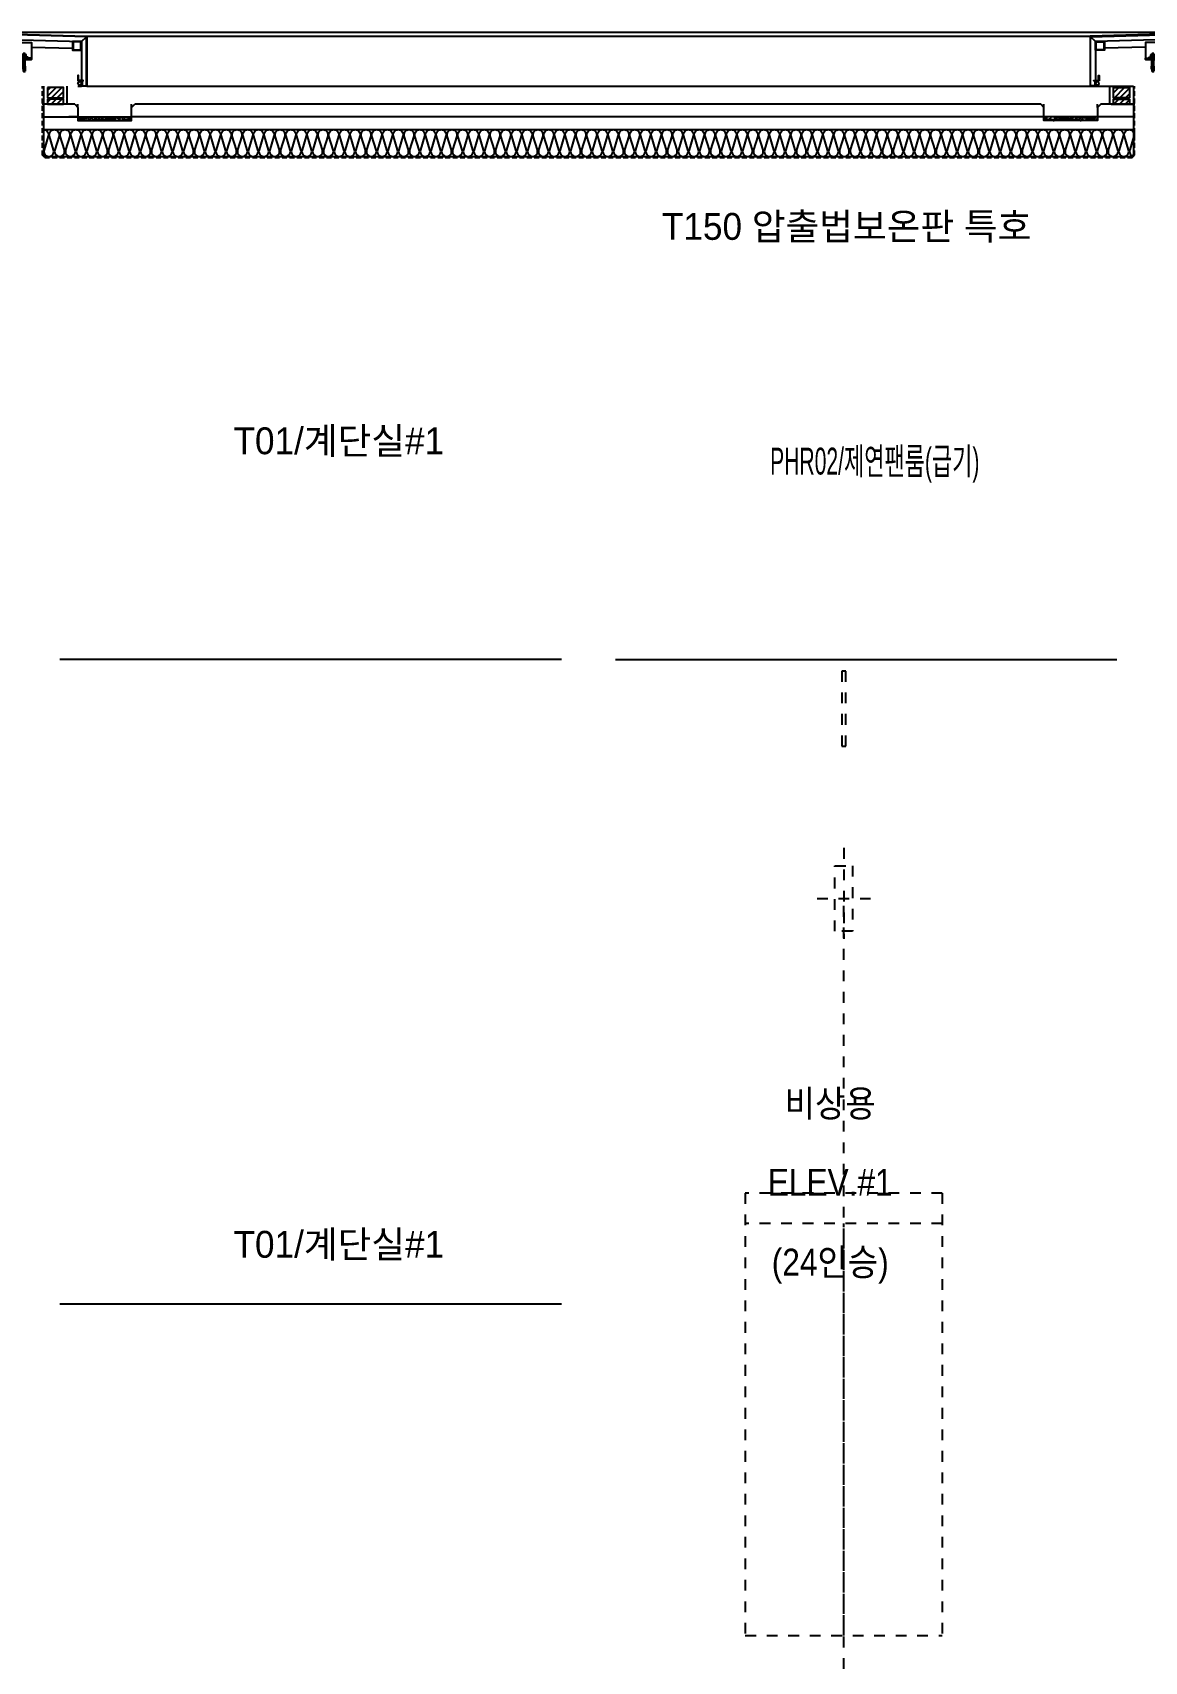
# Model space of a CAD drawing. Header units: millimetres. Extents: x -1320 to 172218, y -4077 to 50350.
# Drawn here: x 33847 to 40053, y 40105 to 49200 of the extents above; entities that cross this region are included whole.
import ezdxf
from ezdxf.enums import TextEntityAlignment as Align

# ---------------------------------------------------------------- set-up
doc = ezdxf.new("R2010")
doc.units = ezdxf.units.MM
doc.header["$LTSCALE"] = 60
doc.linetypes.add('HID', pattern=[2.3, 1.5, -0.8])
doc.linetypes.add('HIDDEN', pattern=[2, 1, -1])
for name, color, linetype in [('0-Sheet', 7, 'Continuous'), ('A-CORE-ELEV', 5, 'Continuous'), ('A-DOOR-ELE', 5, 'Continuous'), ('A-ELE-8', 8, 'Continuous'), ('A-ETC-8', 8, 'Continuous'), ('A-FIN', 6, 'Continuous'), ('A-FIN-8', 8, 'Continuous'), ('A-FIN-9', 7, 'Continuous'), ('A-FIN-STAIR', 6, 'Continuous'), ('A-hat', 8, 'Continuous'), ('A-HAT-9', 9, 'Continuous'), ('A-HAT-WIREMESH', 9, 'g_mesh'), ('A-WALL', 3, 'Continuous'), ('A-WP', 1, 'HID'), ('A-무근', 4, 'Continuous'), ('INSUL', 8, 'Continuous'), ('ISL', 251, 'Continuous')]:
    doc.layers.add(name, color=color, linetype=linetype)
for name, color, linetype, plot in [('NOPLOT', 191, 'Continuous', False), ('NOPLOT-TEXT', 11, 'Continuous', False), ('NOPLOT-단열', 21, 'Continuous', False)]:
    doc.layers.add(name, color=color, linetype=linetype, plot=plot)
doc.styles.add('Gdim', font='')
doc.styles.add('Gtx', font='')
doc.styles.get('Gdim').set_extended_font_data('Dotum')
doc.styles.get('Gtx').set_extended_font_data('Dotum')
doc.linetypes.add('g_mesh', pattern='A,10,-0.8,["X",Gdim,S=0.6,R=0,X=-0.15,Y=-0.3],-0.8', length=11.6)

# ---------------------------------------------------------------- blocks, each defined once
blk = doc.blocks.new('A$C45B33734--')
at = {"layer": 'A-DOOR-ELE', "linetype": 'HIDDEN'}
for p, q in [((1021.9, 2470), (-78.1, 2470)), ((-78.1, 2470), (-78.1, 0)), ((1021.9, 2470), (1021.9, 0)), ((1021.9, 2300), (-78.1, 2300)), ((471.9, 0), (471.9, 2300)), ((-78.1, 0), (1021.9, 0))]:
    blk.add_line(p, q, dxfattribs=at)
blk = doc.blocks.new('A$Cab6a45e4')
at = {"layer": 'A-HAT-9'}
h = blk.add_hatch(dxfattribs=at)
h.set_pattern_fill('AR-SAND', color=256, scale=0.3)
h.set_pattern_definition([(37.5, (-113396.389, 321984.363), (-0.4800094, 14.6823971), [0, -11.5824, 0, -12.954, 0, -12.3825]), (7.5, (-113396.389, 321984.363), (13.4856985, 21.504753), [0, -6.2484, 0, -10.4394, 0, -4.0005]), (327.5, (-113405.761, 321984.363), (23.7297711, 0.04311554), [0, -3.81, 0, -13.716, 0, -17.907]), (317.5, (-113405.761, 321984.363), (22.9066936, 6.6878797), [0, -1.905, 0, -8.9916, 0, -10.287])])
h.paths.add_polyline_path([(0, 45), (300, 45), (300, 25), (0, 25)])
at = {"layer": 'A-FIN'}
for points in [[(-18, 116), (0, 98), (0, 25), (300, 25), (300, 98), (318, 116)], [(0, 45), (300, 45)]]:
    blk.add_lwpolyline(points, dxfattribs=at)
at = {"layer": 'NOPLOT'}
for p, q in [((0, 98), (0, 116)), ((300, 98), (300, 116))]:
    blk.add_line(p, q, dxfattribs=at)
blk = doc.blocks.new('A$C632c858f')
at = {"layer": 'A-ETC-8'}
blk.add_arc((-2.8, 0), 24, 341.82483, 18.17517, dxfattribs=at)
blk.add_ellipse((34, 0), major_axis=(7.59, 0), ratio=0.987937, dxfattribs=at)
blk = doc.blocks.new('A$Cae507117')
at = {"layer": 'A-ETC-8'}
for points in [[(-50, 0), (-50, -50), (0, -50), (0, 0)], [(-46.8, -3.2), (-46.8, -46.8), (-3.2, -46.8), (-3.2, -3.2)]]:
    blk.add_lwpolyline(points, close=True, dxfattribs=at)
blk = doc.blocks.new('A$C74a2a393')
at = {"layer": 'A-ETC-8', "elevation": 0}
for points in [[(-50, -100), (-50, 0), (0, 0), (0, -100)], [(-46.8, -96.8), (-46.8, -3.2), (-3.2, -3.2), (-3.2, -96.8)]]:
    blk.add_lwpolyline(points, close=True, dxfattribs=at)
blk = doc.blocks.new('M12-STUD ANCHOR')
at = {"layer": 'A-ETC-8'}
for p, q in [((17.8, 33.7), (17.8, 40.7)), ((28.2, 30.2), (18, 31.2)), ((18, 28.2), (18, 31.2)), ((18, 31.2), (29.2, 31.2)), ((28.2, 27.2), (18, 28.2)), ((28.7, 42.2), (19.2, 42.2)), ((28.7, 32.2), (19.2, 32.2)), ((22.7, 48), (23.9, 49.2)), ((34.7, 48), (22.7, 48)), ((22.7, -20.8), (22.7, 48)), ((23.3, 33.7), (23.3, 40.7)), ((33.5, 49.2), (23.9, 49.2)), ((23.9, -20.8), (23.9, 49.2)), ((28.2, 27.2), (28.2, 30.2)), ((39.5, 28.2), (28.2, 28.2)), ((28.7, 54.2), (28.7, -55.8)), ((28.7, 42.2), (38.2, 42.2)), ((28.7, 32.2), (38.2, 32.2)), ((29.2, 29.2), (29.2, 32.2)), ((39.5, 31.2), (29.2, 32.2)), ((39.5, 28.2), (29.2, 29.2)), ((33.5, 49.2), (34.7, 48)), ((33.5, -20.8), (33.5, 49.2)), ((34.2, 33.7), (34.2, 40.7)), ((34.7, -20.8), (34.7, 48)), ((39.5, 28.2), (39.5, 31.2)), ((39.7, 33.7), (39.7, 40.7)), ((20.5, -38.8), (21.7, -20.8)), ((28.7, -38.8), (20.5, -38.8)), ((21.7, -20.8), (24.3, -20.8)), ((22.7, -18.4), (34.7, -18.4)), ((22.7, -38.8), (22.7, -48.4)), ((22.7, -41.2), (34.7, -41.2)), ((22.7, -42.4), (34.7, -42.4)), ((22.7, -48.4), (28.7, -48.4)), ((28.7, -50.8), (22.7, -48.4)), ((28.7, -20.8), (24.8, -20.8)), ((25.8, -32.3), (32, -26.1)), ((26.2, -32.6), (32.3, -26.5)), ((31.1, -35.9), (27.5, -35.9)), ((31.1, -36.4), (27.5, -36.4)), ((35.7, -20.8), (28.7, -20.8)), ((31.1, -38.8), (28.7, -38.8)), ((28.7, -50.8), (34.7, -48.4)), ((34.7, -48.4), (28.7, -48.4)), ((32.3, -38.8), (36.9, -38.8)), ((34.7, -38.8), (34.7, -48.4)), ((36.9, -38.8), (35.7, -20.8))]:
    blk.add_line(p, q, dxfattribs=at)
for centre, radius, start, end in [((19.2, 40.7), 1.47, 90, 180), ((19.2, 33.7), 1.47, 180, 270), ((21.8, 40.7), 1.47, 360, 90), ((21.8, 33.7), 1.47, 270, 360), ((24.7, 40.7), 1.47, 90, 180), ((24.7, 33.7), 1.47, 180, 270), ((32.8, 40.7), 1.47, 360, 90), ((32.8, 33.7), 1.47, 270, 360), ((35.7, 40.7), 1.47, 90, 180), ((35.7, 33.7), 1.47, 180, 270), ((38.2, 40.7), 1.47, 360, 90), ((38.2, 33.7), 1.47, 270, 360), ((27.7, -21.9), 3.6, 161.96222, 315), ((27.7, -21.9), 3.12, 159.06665, 315), ((27.5, -34), 2.4, 135, 270), ((27.5, -34), 1.92, 135, 270), ((31.1, -25.3), 1.68, 315, 135), ((31.1, -25.3), 1.2, 315, 135), ((31.1, -37.6), 1.68, 314.41531, 90), ((31.1, -37.6), 1.2, 270, 90)]:
    blk.add_arc(centre, radius, start, end, dxfattribs=at)
blk = doc.blocks.new('A$Ca447c92b')
at = {"layer": '0-Sheet'}
for p, q in [((405, 50, 0), (405, 42.8, 0)), ((405, 42.8, 0), (408, 42.8, 0))]:
    blk.add_line(p, q, dxfattribs=at)
at = {"layer": 'A-ETC-8'}
for p, q in [((-220, 100.9, 0), (-247, 127, 0)), ((-220, 100.9, 0), (-220, -117)), ((450, 119.2, 0), (477, 146.9, 0)), ((60, 69.1, 0), (-170, 63.1, 0)), ((355, 77, 0), (140, 71.2, 0)), ((408, 53, 0), (408, 80, 0)), ((477, 53, 0), (450, 80, 0))]:
    blk.add_line(p, q, dxfattribs=at)
at = {"layer": 'A-ETC-8', "elevation": 0}
blk.add_lwpolyline([(408, 80), (450, 80), (450, 119.2), (-220, 100.9)], dxfattribs=at)
for points in [[(140, 94.8), (60, 94.8), (60, 0), (140, 0)], [(140, 8), (140, 0), (60, 0), (60, 8)], [(120, 8), (80, 8), (80, 12), (120, 12)], [(-200, -120), (-230, -120), (-230, -117), (-203, -117), (-203, -90), (-200, -90)]]:
    blk.add_lwpolyline(points, close=True, dxfattribs=at)
at = {"layer": 'A-ETC-8'}
blk.add_arc((-210, -213.7), 64.5, 81.08429, 98.91571, dxfattribs=at)
at = {"layer": 'A-ETC-8', "extrusion": (0, 0, -1)}
blk.add_ellipse((-210, -133.5), major_axis=(0, 10), ratio=0.999542, dxfattribs=at)
at = {"layer": 'A-FIN-9', "elevation": 0}
blk.add_lwpolyline([(408, 42.8), (408, 50), (480, 50), (480, 150), (-250, 130), (-250, -150), (-220, -150), (-220, -123), (-208, -123), (-208, -120), (-223, -120), (-223, -147), (-247, -147), (-247, 127.1), (477, 146.9), (477, 53), (405, 53), (405, 42.8)], close=True, dxfattribs=at)
at = {"layer": 'A-ETC-8', "xscale": -1}
for name, p in [('A$Cae507117', (-220, 100.9, 0)), ('A$C74a2a393', (355, 116.9, 0)), ('M12-STUD ANCHOR', (128.7, -16.2, 0)), ('A$C632c858f', (470.1, 42.5, 0))]:
    blk.add_blockref(name, p, dxfattribs=at)

msp = doc.modelspace()

# ---------------------------------------------------------------- hatches: boundary and pattern name
at = {"layer": 'A-hat', "lineweight": -3}
h = msp.add_hatch(dxfattribs=at)
h.set_pattern_fill('ANSI31', color=256, scale=7, style=0)
h.set_pattern_definition([(45, (-45199.819, 51215.12), (-15.715448, 15.715448), [])])
h.paths.add_polyline_path([(34020, 48893.5), (33930, 48893.5), (33930, 48836.5), (34020, 48836.5)])
h = msp.add_hatch(dxfattribs=at)
h.set_pattern_fill('ANSI31', color=256, scale=7, style=0)
h.set_pattern_definition([(45, (-46999.817, 51215.12), (-15.715448, 15.715448), [])])
h.paths.add_polyline_path([(39880, 48893.5), (39970, 48893.5), (39970, 48836.5), (39880, 48836.5)])
h = msp.add_hatch(dxfattribs=at)
h.set_pattern_fill('ANSI31', color=256, scale=7, style=0)
h.set_pattern_definition([(45, (-45199.819, 51150.12), (-15.715448, 15.715448), [])])
h.paths.add_polyline_path([(34020, 48828.5), (33930, 48828.5), (33930, 48800), (34020, 48800)])
h = msp.add_hatch(dxfattribs=at)
h.set_pattern_fill('ANSI31', color=256, scale=7, style=0)
h.set_pattern_definition([(45, (-46999.817, 51150.12), (-15.715448, 15.715448), [])])
h.paths.add_polyline_path([(39880, 48828.5), (39970, 48828.5), (39970, 48800), (39880, 48800)])

# ---------------------------------------------------------------- linework, layer by layer
at = {"layer": 'A-CORE-ELEV', "color": 4, "linetype": 'HIDDEN'}
for p, q in [((38375, 44647.1, 0), (38375, 44139.6, 0)), ((38225.5, 44364.6, 0), (38524.5, 44364.6, 0)), ((38375, 4542.9, 0), (38375, 44364.6, 0))]:
    msp.add_line(p, q, dxfattribs=at)
at = {"layer": 'A-CORE-ELEV', "color": 5, "linetype": 'HIDDEN', "elevation": 0}
msp.add_lwpolyline([(38364, 45635), (38364, 45215), (38386, 45215), (38386, 45635)], close=True, dxfattribs=at)
at = {"layer": 'A-CORE-ELEV', "color": 4, "linetype": 'HIDDEN', "elevation": 0}
msp.add_lwpolyline([(38424.5, 44181.4), (38325.5, 44181.4), (38325.5, 44547.1), (38424.5, 44547.1)], close=True, dxfattribs=at)
at = {"layer": 'A-ELE-8'}
for p, q in [((40450, 49200), (33450, 49200)), ((34150, 49180), (39750, 49180)), ((34150, 48900, 0), (39992, 48900, 0))]:
    msp.add_line(p, q, dxfattribs=at)
at = {"layer": 'A-FIN'}
for p, q in [((34040, 48800, 0), (34040, 48900, 0)), ((39860, 48800, 0), (39860, 48900, 0)), ((34082, 48800), (33900, 48800)), ((34032, 48800), (33908, 48800)), ((39474, 48800), (34418, 48800)), ((39992, 48800), (39810, 48800)), ((39868, 48800), (39992, 48800)), ((39868, 48800), (40000, 48800))]:
    msp.add_line(p, q, dxfattribs=at)
at = {"layer": 'A-FIN-8'}
for p, q in [((33908, 48900, 0), (33908, 48518.2)), ((33908, 48900, 0), (33908, 48518.2)), ((39992, 48900, 0), (39992, 48518.2)), ((39992, 48900, 0), (39992, 48518.2)), ((33918.2, 48508), (33908, 48518.2)), ((33918.2, 48508), (33908, 48518.2)), ((33918.2, 48508), (39981.8, 48508)), ((39981.8, 48508), (39992, 48518.2)), ((39981.8, 48508), (39992, 48518.2))]:
    msp.add_line(p, q, dxfattribs=at)
at = {"layer": 'A-FIN-STAIR'}
for p, q in [((36800, 45700), (34000, 45700)), ((36800, 42100), (34000, 42100))]:
    msp.add_line(p, q, dxfattribs=at)
at = {"layer": 'A-HAT-WIREMESH', "ltscale": 0.6}
for p, q in [((33908, 48729, 0), (34100, 48729)), ((33908, 48729, 0), (34100, 48729)), ((34100, 48729), (34050, 48729)), ((39492, 48729), (34400, 48729)), ((39992, 48729), (39792, 48729)), ((39992, 48729, 0), (39800, 48729)), ((39992, 48729, 0), (39800, 48729))]:
    msp.add_line(p, q, dxfattribs=at)
at = {"layer": 'A-WALL', "elevation": 0}
for points in [[(33930, 48893.5), (33930, 48836.5), (34020, 48836.5), (34020, 48893.5)], [(39970, 48893.5), (39970, 48836.5), (39880, 48836.5), (39880, 48893.5)], [(33930, 48828.5), (33930, 48800), (34020, 48800), (34020, 48828.5)], [(39970, 48828.5), (39970, 48800), (39880, 48800), (39880, 48828.5)]]:
    msp.add_lwpolyline(points, close=True, dxfattribs=at)
at = {"layer": 'A-WP', "ltscale": 0.3}
for p, q in [((33903, 48515.1), (33903, 48900)), ((39997, 48515.1), (39997, 48900)), ((33915.1, 48503), (33903, 48515.1)), ((33915.1, 48503), (33903, 48515.1)), ((33915.1, 48503), (39984.9, 48503)), ((39984.9, 48503), (39997, 48515.1)), ((39984.9, 48503), (39997, 48515.1))]:
    msp.add_line(p, q, dxfattribs=at)
at = {"layer": 'A-무근'}
msp.add_line((37100, 45700), (39900, 45700), dxfattribs=at)
at = {"layer": 'INSUL'}
msp.add_line((33908, 48658), (39992, 48658), dxfattribs=at)
at = {"layer": 'ISL', "elevation": 0}
msp.add_lwpolyline([(33908, 48658, -0.509267), (33934.5, 48621.6), (33911.5, 48544.4, 1.372593), (33964.5, 48544.4), (33941.5, 48621.6, -0.509267), (33968, 48658, -0.509267), (33994.5, 48621.6), (33971.5, 48544.4, 1.372593), (34024.5, 48544.4), (34001.5, 48621.6, -0.509267), (34028, 48658, -0.509267), (34054.5, 48621.6), (34031.5, 48544.4, 1.372593), (34084.5, 48544.4), (34061.5, 48621.6, -0.509267), (34088, 48658, -0.509267), (34114.5, 48621.6), (34091.5, 48544.4, 1.372593), (34144.5, 48544.4), (34121.5, 48621.6, -0.509267), (34148, 48658, -0.509267), (34174.5, 48621.6), (34151.5, 48544.4, 1.372593), (34204.5, 48544.4), (34181.5, 48621.6, -0.509267), (34208, 48658, -0.509267), (34234.5, 48621.6), (34211.5, 48544.4, 1.372593), (34264.5, 48544.4), (34241.5, 48621.6, -0.509267), (34268, 48658, -0.509267), (34294.5, 48621.6), (34271.5, 48544.4, 1.372593), (34324.5, 48544.4), (34301.5, 48621.6, -0.509267), (34328, 48658, -0.509267), (34354.5, 48621.6), (34331.5, 48544.4, 1.372593), (34384.5, 48544.4), (34361.5, 48621.6, -0.509267), (34388, 48658, -0.509267), (34414.5, 48621.6), (34391.5, 48544.4, 1.372593), (34444.5, 48544.4), (34421.5, 48621.6, -0.509267), (34448, 48658, -0.509267), (34474.5, 48621.6), (34451.5, 48544.4, 1.372593), (34504.5, 48544.4), (34481.5, 48621.6, -0.509267), (34508, 48658, -0.509267), (34534.5, 48621.6), (34511.5, 48544.4, 1.372593), (34564.5, 48544.4), (34541.5, 48621.6, -0.509267), (34568, 48658, -0.509267), (34594.5, 48621.6), (34571.5, 48544.4, 1.372593), (34624.5, 48544.4), (34601.5, 48621.6, -0.509267), (34628, 48658, -0.509267), (34654.5, 48621.6), (34631.5, 48544.4, 1.372593), (34684.5, 48544.4), (34661.5, 48621.6, -0.509267), (34688, 48658, -0.509267), (34714.5, 48621.6), (34691.5, 48544.4, 1.372593), (34744.5, 48544.4), (34721.5, 48621.6, -0.509267), (34748, 48658, -0.509267), (34774.5, 48621.6), (34751.5, 48544.4, 1.372593), (34804.5, 48544.4), (34781.5, 48621.6, -0.509267), (34808, 48658, -0.509267), (34834.5, 48621.6), (34811.5, 48544.4, 1.372593), (34864.5, 48544.4), (34841.5, 48621.6, -0.509267), (34868, 48658, -0.509267), (34894.5, 48621.6), (34871.5, 48544.4, 1.372593), (34924.5, 48544.4), (34901.5, 48621.6, -0.509267), (34928, 48658, -0.509267), (34954.5, 48621.6), (34931.5, 48544.4, 1.372593), (34984.5, 48544.4), (34961.5, 48621.6, -0.509267), (34988, 48658, -0.509267), (35014.5, 48621.6), (34991.5, 48544.4, 1.372593), (35044.5, 48544.4), (35021.5, 48621.6, -0.509267), (35048, 48658, -0.509267), (35074.5, 48621.6), (35051.5, 48544.4, 1.372593), (35104.5, 48544.4), (35081.5, 48621.6, -0.509267), (35108, 48658, -0.509267), (35134.5, 48621.6), (35111.5, 48544.4, 1.372593), (35164.5, 48544.4), (35141.5, 48621.6, -0.509267), (35168, 48658, -0.509267), (35194.5, 48621.6), (35171.5, 48544.4, 1.372593), (35224.5, 48544.4), (35201.5, 48621.6, -0.509267), (35228, 48658, -0.509267), (35254.5, 48621.6), (35231.5, 48544.4, 1.372593), (35284.5, 48544.4), (35261.5, 48621.6, -0.509267), (35288, 48658, -0.509267), (35314.5, 48621.6), (35291.5, 48544.4, 1.372593), (35344.5, 48544.4), (35321.5, 48621.6, -0.509267), (35348, 48658, -0.509267), (35374.5, 48621.6), (35351.5, 48544.4, 1.372593), (35404.5, 48544.4), (35381.5, 48621.6, -0.509267), (35408, 48658, -0.509267), (35434.5, 48621.6), (35411.5, 48544.4, 1.372593), (35464.5, 48544.4), (35441.5, 48621.6, -0.509267), (35468, 48658, -0.509267), (35494.5, 48621.6), (35471.5, 48544.4, 1.372593), (35524.5, 48544.4), (35501.5, 48621.6, -0.509267), (35528, 48658, -0.509267), (35554.5, 48621.6), (35531.5, 48544.4, 1.372593), (35584.5, 48544.4), (35561.5, 48621.6, -0.509267), (35588, 48658, -0.509267), (35614.5, 48621.6), (35591.5, 48544.4, 1.372593), (35644.5, 48544.4), (35621.5, 48621.6, -0.509267), (35648, 48658, -0.509267), (35674.5, 48621.6), (35651.5, 48544.4, 1.372593), (35704.5, 48544.4), (35681.5, 48621.6, -0.509267), (35708, 48658, -0.509267), (35734.5, 48621.6), (35711.5, 48544.4, 1.372593), (35764.5, 48544.4), (35741.5, 48621.6, -0.509267), (35768, 48658, -0.509267), (35794.5, 48621.6), (35771.5, 48544.4, 1.372593), (35824.5, 48544.4), (35801.5, 48621.6, -0.509267), (35828, 48658, -0.509267), (35854.5, 48621.6), (35831.5, 48544.4, 1.372593), (35884.5, 48544.4), (35861.5, 48621.6, -0.509267), (35888, 48658, -0.509267), (35914.5, 48621.6), (35891.5, 48544.4, 1.372593), (35944.5, 48544.4), (35921.5, 48621.6, -0.509267), (35948, 48658, -0.509267), (35974.5, 48621.6), (35951.5, 48544.4, 1.372593), (36004.5, 48544.4), (35981.5, 48621.6, -0.509267), (36008, 48658, -0.509267), (36034.5, 48621.6), (36011.5, 48544.4, 1.372593), (36064.5, 48544.4), (36041.5, 48621.6, -0.509267), (36068, 48658, -0.509267), (36094.5, 48621.6), (36071.5, 48544.4, 1.372593), (36124.5, 48544.4), (36101.5, 48621.6, -0.509267), (36128, 48658, -0.509267), (36154.5, 48621.6), (36131.5, 48544.4, 1.372593), (36184.5, 48544.4), (36161.5, 48621.6, -0.509267), (36188, 48658, -0.509267), (36214.5, 48621.6), (36191.5, 48544.4, 1.372593), (36244.5, 48544.4), (36221.5, 48621.6, -0.509267), (36248, 48658, -0.509267), (36274.5, 48621.6), (36251.5, 48544.4, 1.372593), (36304.5, 48544.4), (36281.5, 48621.6, -0.509267), (36308, 48658, -0.509267), (36334.5, 48621.6), (36311.5, 48544.4, 1.372593), (36364.5, 48544.4), (36341.5, 48621.6, -0.509267), (36368, 48658, -0.509267), (36394.5, 48621.6), (36371.5, 48544.4, 1.372593), (36424.5, 48544.4), (36401.5, 48621.6, -0.509267), (36428, 48658, -0.509267), (36454.5, 48621.6), (36431.5, 48544.4, 1.372593), (36484.5, 48544.4), (36461.5, 48621.6, -0.509267), (36488, 48658, -0.509267), (36514.5, 48621.6), (36491.5, 48544.4, 1.372593), (36544.5, 48544.4), (36521.5, 48621.6, -0.509267), (36548, 48658, -0.509267), (36574.5, 48621.6), (36551.5, 48544.4, 1.372593), (36604.5, 48544.4), (36581.5, 48621.6, -0.509267), (36608, 48658, -0.509267), (36634.5, 48621.6), (36611.5, 48544.4, 1.372593), (36664.5, 48544.4), (36641.5, 48621.6, -0.509267), (36668, 48658, -0.509267), (36694.5, 48621.6), (36671.5, 48544.4, 1.372593), (36724.5, 48544.4), (36701.5, 48621.6, -0.509267), (36728, 48658, -0.509267), (36754.5, 48621.6), (36731.5, 48544.4, 1.372593), (36784.5, 48544.4), (36761.5, 48621.6, -0.509267), (36788, 48658, -0.509267), (36814.5, 48621.6), (36791.5, 48544.4, 1.372593), (36844.5, 48544.4), (36821.5, 48621.6, -0.509267), (36848, 48658, -0.509267), (36874.5, 48621.6), (36851.5, 48544.4, 1.372593), (36904.5, 48544.4), (36881.5, 48621.6, -0.509267), (36908, 48658, -0.509267), (36934.5, 48621.6), (36911.5, 48544.4, 1.372593), (36964.5, 48544.4), (36941.5, 48621.6, -0.509267), (36968, 48658, -0.509267), (36994.5, 48621.6), (36971.5, 48544.4, 1.372593), (37024.5, 48544.4), (37001.5, 48621.6, -0.509267), (37028, 48658, -0.509267), (37054.5, 48621.6), (37031.5, 48544.4, 1.372593), (37084.5, 48544.4), (37061.5, 48621.6, -0.509267), (37088, 48658, -0.509267), (37114.5, 48621.6), (37091.5, 48544.4, 1.372593), (37144.5, 48544.4), (37121.5, 48621.6, -0.509267), (37148, 48658, -0.509267), (37174.5, 48621.6), (37151.5, 48544.4, 1.372593), (37204.5, 48544.4), (37181.5, 48621.6, -0.509267), (37208, 48658, -0.509267), (37234.5, 48621.6), (37211.5, 48544.4, 1.372593), (37264.5, 48544.4), (37241.5, 48621.6, -0.509267), (37268, 48658, -0.509267), (37294.5, 48621.6), (37271.5, 48544.4, 1.372593), (37324.5, 48544.4), (37301.5, 48621.6, -0.509267), (37328, 48658, -0.509267), (37354.5, 48621.6), (37331.5, 48544.4, 1.372593), (37384.5, 48544.4), (37361.5, 48621.6, -0.509267), (37388, 48658, -0.509267), (37414.5, 48621.6), (37391.5, 48544.4, 1.372593), (37444.5, 48544.4), (37421.5, 48621.6, -0.509267), (37448, 48658, -0.509267), (37474.5, 48621.6), (37451.5, 48544.4, 1.372593), (37504.5, 48544.4), (37481.5, 48621.6, -0.509267), (37508, 48658, -0.509267), (37534.5, 48621.6), (37511.5, 48544.4, 1.372593), (37564.5, 48544.4), (37541.5, 48621.6, -0.509267), (37568, 48658, -0.509267), (37594.5, 48621.6), (37571.5, 48544.4, 1.372593), (37624.5, 48544.4), (37601.5, 48621.6, -0.509267), (37628, 48658, -0.509267), (37654.5, 48621.6), (37631.5, 48544.4, 1.372593), (37684.5, 48544.4), (37661.5, 48621.6, -0.509267), (37688, 48658, -0.509267), (37714.5, 48621.6), (37691.5, 48544.4, 1.372593), (37744.5, 48544.4), (37721.5, 48621.6, -0.509267), (37748, 48658, -0.509267), (37774.5, 48621.6), (37751.5, 48544.4, 1.372593), (37804.5, 48544.4), (37781.5, 48621.6, -0.509267), (37808, 48658, -0.509267), (37834.5, 48621.6), (37811.5, 48544.4, 1.372593), (37864.5, 48544.4), (37841.5, 48621.6, -0.509267), (37868, 48658, -0.509267), (37894.5, 48621.6), (37871.5, 48544.4, 1.372593), (37924.5, 48544.4), (37901.5, 48621.6, -0.509267), (37928, 48658, -0.509267), (37954.5, 48621.6), (37931.5, 48544.4, 1.372593), (37984.5, 48544.4), (37961.5, 48621.6, -0.509267), (37988, 48658, -0.509267), (38014.5, 48621.6), (37991.5, 48544.4, 1.372593), (38044.5, 48544.4), (38021.5, 48621.6, -0.509267), (38048, 48658, -0.509267), (38074.5, 48621.6), (38051.5, 48544.4, 1.372593), (38104.5, 48544.4), (38081.5, 48621.6, -0.509267), (38108, 48658, -0.509267), (38134.5, 48621.6), (38111.5, 48544.4, 1.372593), (38164.5, 48544.4), (38141.5, 48621.6, -0.509267), (38168, 48658, -0.509267), (38194.5, 48621.6), (38171.5, 48544.4, 1.372593), (38224.5, 48544.4), (38201.5, 48621.6, -0.509267), (38228, 48658, -0.509267), (38254.5, 48621.6), (38231.5, 48544.4, 1.372593), (38284.5, 48544.4), (38261.5, 48621.6, -0.509267), (38288, 48658, -0.509267), (38314.5, 48621.6), (38291.5, 48544.4, 1.372593), (38344.5, 48544.4), (38321.5, 48621.6, -0.509267), (38348, 48658, -0.509267), (38374.5, 48621.6), (38351.5, 48544.4, 1.372593), (38404.5, 48544.4), (38381.5, 48621.6, -0.509267), (38408, 48658, -0.509267), (38434.5, 48621.6), (38411.5, 48544.4, 1.372593), (38464.5, 48544.4), (38441.5, 48621.6, -0.509267), (38468, 48658, -0.509267), (38494.5, 48621.6), (38471.5, 48544.4, 1.372593), (38524.5, 48544.4), (38501.5, 48621.6, -0.509267), (38528, 48658, -0.509267), (38554.5, 48621.6), (38531.5, 48544.4, 1.372593), (38584.5, 48544.4), (38561.5, 48621.6, -0.509267), (38588, 48658, -0.509267), (38614.5, 48621.6), (38591.5, 48544.4, 1.372593), (38644.5, 48544.4), (38621.5, 48621.6, -0.509267), (38648, 48658, -0.509267), (38674.5, 48621.6), (38651.5, 48544.4, 1.372593), (38704.5, 48544.4), (38681.5, 48621.6, -0.509267), (38708, 48658, -0.509267), (38734.5, 48621.6), (38711.5, 48544.4, 1.372593), (38764.5, 48544.4), (38741.5, 48621.6, -0.509267), (38768, 48658, -0.509267), (38794.5, 48621.6), (38771.5, 48544.4, 1.372593), (38824.5, 48544.4), (38801.5, 48621.6, -0.509267), (38828, 48658, -0.509267), (38854.5, 48621.6), (38831.5, 48544.4, 1.372593), (38884.5, 48544.4), (38861.5, 48621.6, -0.509267), (38888, 48658, -0.509267), (38914.5, 48621.6), (38891.5, 48544.4, 1.372593), (38944.5, 48544.4), (38921.5, 48621.6, -0.509267), (38948, 48658, -0.509267), (38974.5, 48621.6), (38951.5, 48544.4, 1.372593), (39004.5, 48544.4), (38981.5, 48621.6, -0.509267), (39008, 48658, -0.509267), (39034.5, 48621.6), (39011.5, 48544.4, 1.372593), (39064.5, 48544.4), (39041.5, 48621.6, -0.509267), (39068, 48658, -0.509267), (39094.5, 48621.6), (39071.5, 48544.4, 1.372593), (39124.5, 48544.4), (39101.5, 48621.6, -0.509267), (39128, 48658, -0.509267), (39154.5, 48621.6), (39131.5, 48544.4, 1.372593), (39184.5, 48544.4), (39161.5, 48621.6, -0.509267), (39188, 48658, -0.509267), (39214.5, 48621.6), (39191.5, 48544.4, 1.372593), (39244.5, 48544.4), (39221.5, 48621.6, -0.509267), (39248, 48658, -0.509267), (39274.5, 48621.6), (39251.5, 48544.4, 1.372593), (39304.5, 48544.4), (39281.5, 48621.6, -0.509267), (39308, 48658, -0.509267), (39334.5, 48621.6), (39311.5, 48544.4, 1.372593), (39364.5, 48544.4), (39341.5, 48621.6, -0.509267), (39368, 48658, -0.509267), (39394.5, 48621.6), (39371.5, 48544.4, 1.372593), (39424.5, 48544.4), (39401.5, 48621.6, -0.509267), (39428, 48658, -0.509267), (39454.5, 48621.6), (39431.5, 48544.4, 1.372593), (39484.5, 48544.4), (39461.5, 48621.6, -0.509267), (39488, 48658, -0.509267), (39514.5, 48621.6), (39491.5, 48544.4, 1.372593), (39544.5, 48544.4), (39521.5, 48621.6, -0.509267), (39548, 48658, -0.509267), (39574.5, 48621.6), (39551.5, 48544.4, 1.372593), (39604.5, 48544.4), (39581.5, 48621.6, -0.509267), (39608, 48658, -0.509267), (39634.5, 48621.6), (39611.5, 48544.4, 1.372593), (39664.5, 48544.4), (39641.5, 48621.6, -0.509267), (39668, 48658, -0.509267), (39694.5, 48621.6), (39671.5, 48544.4, 1.372593), (39724.5, 48544.4), (39701.5, 48621.6, -0.509267), (39728, 48658, -0.509267), (39754.5, 48621.6), (39731.5, 48544.4, 1.372593), (39784.5, 48544.4), (39761.5, 48621.6, -0.509267), (39788, 48658, -0.509267), (39814.5, 48621.6), (39791.5, 48544.4, 1.372593), (39844.5, 48544.4), (39821.5, 48621.6, -0.509267), (39848, 48658, -0.509267), (39874.5, 48621.6), (39851.5, 48544.4, 1.372593), (39904.5, 48544.4), (39881.5, 48621.6, -0.509267), (39908, 48658, -0.509267), (39934.5, 48621.6), (39911.5, 48544.4, 1.372593), (39964.5, 48544.4), (39941.5, 48621.6, -0.509267), (39968, 48658, -0.509267), (39994.5, 48621.6), (39971.5, 48544.4, 0.441785), (39992, 48508.7, 0.441785)], format="xyb", dxfattribs=at)

# ---------------------------------------------------------------- block references
at = {"layer": '0-Sheet', "xscale": -1}
msp.add_blockref('A$Ca447c92b', (33900, 49050, 0), dxfattribs=at)
at = {"layer": '0-Sheet'}
msp.add_blockref('A$Ca447c92b', (40000, 49050, 0), dxfattribs=at)
at = {"layer": 'A-DOOR-ELE'}
msp.add_blockref('A$C45B33734--', (37903.1, 40250), dxfattribs=at)
at = {"layer": 'A-FIN'}
msp.add_blockref('A$Cab6a45e4', (34100, 48684), dxfattribs=at)
msp.add_blockref('A$Cab6a45e4', (34100, 48684), dxfattribs=at)
at = {"layer": 'A-FIN', "xscale": -1}
msp.add_blockref('A$Cab6a45e4', (39792, 48684, 0), dxfattribs=at)
msp.add_blockref('A$Cab6a45e4', (39792, 48684, 0), dxfattribs=at)

# ---------------------------------------------------------------- texts
at = {"layer": 'NOPLOT-TEXT', "style": 'Gtx'}
for p in [(35556.4, 46922.1), (35556.4, 42435.4)]:
    msp.add_text('T01/계단실#1', height=150, dxfattribs=at).set_placement(p, align=Align.MIDDLE)
at = {"layer": 'NOPLOT-TEXT', "style": 'Gtx', "width": 0.6}
msp.add_text('PHR02/제연팬룸(급기)', height=150, dxfattribs=at).set_placement((38548, 46794, 0), align=Align.MIDDLE)
at = {"layer": 'NOPLOT-TEXT', "style": 'Gtx', "width": 0.9}
for s, p in [('비상용', (38299.3, 43220.1, 0)), ('ELEV.#1', (38299.3, 42780.1, 0)), ('(24인승)', (38299.3, 42334.1, 0))]:
    msp.add_text(s, height=150, dxfattribs=at).set_placement(p, align=Align.MIDDLE_CENTER)
at = {"layer": 'NOPLOT-단열', "style": 'Gtx'}
msp.add_text('T150 압출법보온판 특호', height=150, dxfattribs=at).set_placement((37359.8, 48117.7), align=Align.MIDDLE_LEFT)

doc.saveas('drawing.dxf')
